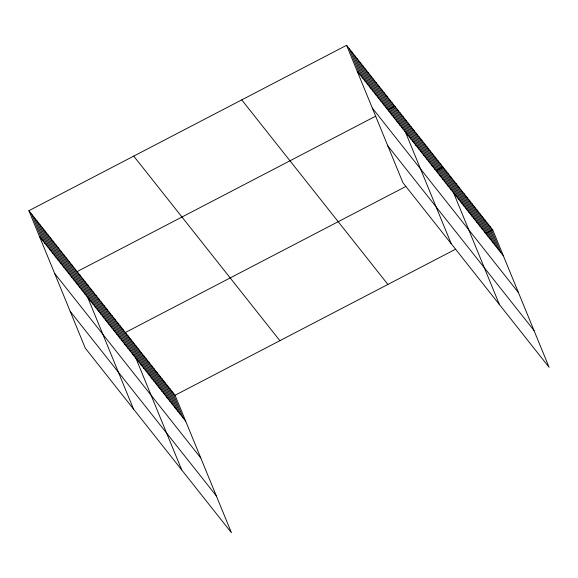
<?xml version="1.0" encoding="UTF-8"?>
<svg xmlns="http://www.w3.org/2000/svg" width="578" height="578" viewBox="0 0 578 578"><rect width="100%" height="100%" fill="white"/><g stroke="black" fill="none" stroke-linecap="round" stroke-linejoin="round"><path stroke-width="0.87" d="M28.9 210.688L175.055 395.258L231.424 532.699L85.269 348.129L28.9 210.688L346.576 45.301L492.731 229.871L549.1 367.312L402.945 182.742L346.576 45.301M375.151 116.445L77.127 271.595L133.496 409.036M388.257 109.625L394.81 106.208L451.18 243.649M405.908 186.448L125.361 332.502L181.73 469.943M436.491 170.532L443.037 167.121L499.406 304.555M175.055 395.258L455.601 249.197M486.177 233.281L492.731 229.871M357.204 71.21L503.359 255.779M372.297 108.014L518.452 292.584M387.852 145.938L534.007 330.508M241.749 99.878L387.896 284.448M133.735 156.111L279.889 340.68M39.528 236.597L185.675 421.167M54.621 273.401L200.776 457.971M70.176 311.325L216.324 495.888M490.115 226.569L500.743 252.478M487.5 223.267L498.128 249.176M484.884 219.965L495.512 245.867M482.269 216.663L492.897 242.565M479.653 213.354L490.281 239.263M477.038 210.052L487.666 235.961M474.422 206.751L485.05 232.659M471.807 203.449L482.435 229.358M469.192 200.147L479.819 226.056M466.576 196.845L477.204 222.754M463.961 193.543L474.589 219.445M461.345 190.234L471.973 216.143M458.73 186.932L469.358 212.841M456.114 183.631L466.742 209.539M453.499 180.329L464.127 206.238M450.883 177.027L461.511 202.936M448.268 173.725L458.896 199.634M445.652 170.423L456.28 196.325M440.364 163.733L450.985 189.642M437.683 160.352L448.304 186.261M435.003 156.97L445.624 182.872M432.322 153.582L442.95 179.491M429.642 150.201L440.27 176.109M426.961 146.812L437.589 172.721M424.281 143.431L434.909 169.34M421.608 140.049L432.228 165.958M418.927 136.661L429.548 162.57M416.247 133.28L426.867 159.188M413.566 129.898L424.194 155.807M410.886 126.51L421.514 152.419M408.205 123.128L418.833 149.037M405.525 119.747L416.153 145.656M402.844 116.359L413.472 142.267M400.171 112.977L410.792 138.886M397.491 109.596L408.111 135.505M392.13 102.826L402.758 128.735M389.449 99.445L400.077 125.354M386.769 96.056L397.397 121.965M384.088 92.675L394.716 118.584M381.415 89.294L392.036 115.203M378.735 85.905L389.355 111.814M376.054 82.524L386.682 108.433M373.374 79.143L384.002 105.052M370.693 75.754L381.321 101.663M368.013 72.373L378.641 98.282M365.332 68.992L375.96 94.9M362.659 65.603L373.28 91.512M359.978 62.222L370.599 88.131M357.298 58.84L367.926 84.749M354.617 55.452L365.245 81.361M351.937 52.071L362.565 77.979M349.257 48.689L359.884 74.591M172.439 391.956L183.06 417.865M169.824 388.654L180.444 414.556M167.208 385.345L177.829 411.254M164.593 382.044L175.213 407.952M161.977 378.742L172.598 404.651M159.362 375.44L169.983 401.349M156.746 372.138L167.367 398.047M154.131 368.836L164.752 394.745M151.515 365.534L162.136 391.436M148.9 362.225L159.521 388.134M146.285 358.924L156.913 384.832M143.669 355.622L154.297 381.531M141.054 352.32L151.682 378.229M138.438 349.018L149.066 374.927M135.823 345.716L146.451 371.625M133.207 342.414L143.835 368.316M130.592 339.113L141.22 365.014M127.976 335.804L138.604 361.712M122.681 329.12L133.308 355.029M120 325.739L130.628 351.641M117.32 322.351L127.948 348.259M114.646 318.969L125.267 344.878M111.966 315.588L122.587 341.49M109.285 312.199L119.906 338.108M106.605 308.818L117.233 334.727M103.924 305.437L114.552 331.339M101.244 302.048L111.872 327.957M98.563 298.667L109.191 324.576M95.883 295.286L106.511 321.187M93.21 291.897L103.83 317.806M90.529 288.516L101.15 314.425M87.849 285.135L98.477 311.036M85.168 281.746L95.796 307.655M82.488 278.365L93.116 304.274M79.807 274.976L90.435 300.885M74.454 268.214L85.074 294.123M71.773 264.825L82.394 290.734M69.093 261.444L79.721 287.353M66.412 258.063L77.04 283.971M63.732 254.674L74.36 280.583M61.051 251.293L71.679 277.202M58.371 247.911L68.999 273.82M55.698 244.523L66.318 270.432M53.017 241.142L63.638 267.05M50.337 237.76L60.965 263.669M47.656 234.372L58.284 260.281M44.976 230.99L55.604 256.899M42.295 227.609L52.923 253.518M39.615 224.221L50.243 250.13M36.941 220.839L47.562 246.748M34.261 217.458L44.882 243.367M31.58 214.07L42.208 239.978"/></g></svg>
